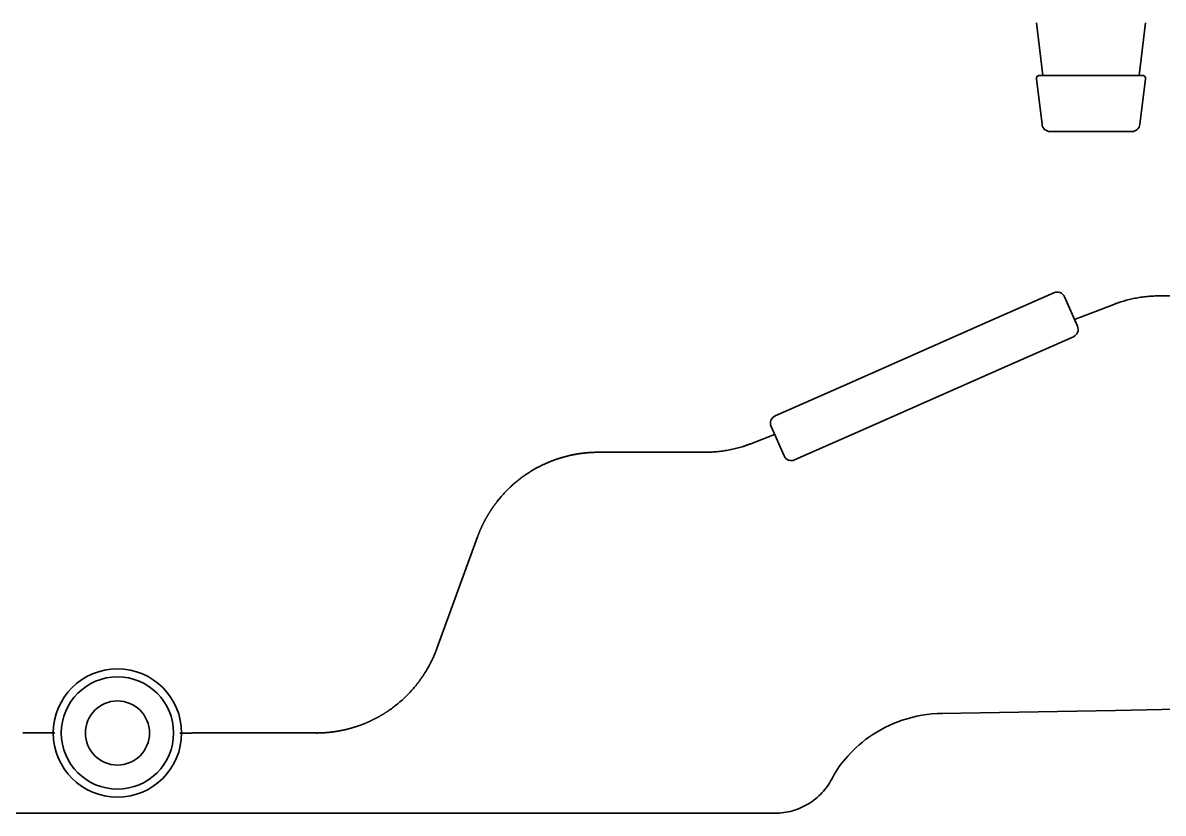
# Model space of a CAD drawing. Extents: x 6327 to 10269, y -393 to 3204.
# Drawn here: x 6891.3 to 6962.4, y 1274.5 to 1323.8 of the extents above; entities that cross this region are included whole.
import ezdxf

# ---------------------------------------------------------------- set-up
doc = ezdxf.new("R2010")
doc.units = 0
doc.header["$LTSCALE"] = 5
doc.layers.add('1', color=7, linetype='CONTINUOUS', true_color=0xffffff)

msp = doc.modelspace()

# ---------------------------------------------------------------- linework, layer by layer
at = {"layer": '1', "color": 7, "linetype": 'Continuous', "lineweight": 35}
for p, q in [((6954.474, 1323.802), (6954.873, 1320.526)), ((6960.873, 1320.526), (6961.271, 1323.802)), ((6954.673, 1320.526), (6961.073, 1320.526)), ((6954.474, 1320.302), (6954.819, 1317.466)), ((6960.926, 1317.466), (6961.271, 1320.302)), ((6955.316, 1317.026), (6957.873, 1317.026)), ((6957.873, 1317.026), (6960.43, 1317.026)), ((6955.562, 1306.972), (6951.446, 1305.153)), ((6956.221, 1306.717), (6957.029, 1304.887)), ((6956.844, 1305.306), (6959.289, 1306.245)), ((6962.156, 1306.776), (6963.48, 1306.776)), ((6942.299, 1301.11), (6951.446, 1305.153)), ((6956.774, 1304.228), (6952.658, 1302.409)), ((6952.658, 1302.409), (6943.512, 1298.366)), ((6938.183, 1299.291), (6942.299, 1301.11)), ((6938.736, 1296.802), (6937.928, 1298.632)), ((6939.396, 1296.547), (6943.512, 1298.366)), ((6936.657, 1297.557), (6938.15, 1298.13)), ((6927.144, 1297.026), (6933.791, 1297.026)), ((6917.089, 1284.79), (6919.626, 1291.762)), ((6959.402, 1280.931), (6948.547, 1280.741)), ((6962.295, 1280.981), (6959.402, 1280.931)), ((6963.62, 1281.004), (6962.295, 1280.981)), ((6963.62, 1281.004), (6962.295, 1280.981)), ((6903.073, 1279.526), (6909.571, 1279.526)), ((6909.571, 1274.526), (6884.775, 1274.526)), ((6919.435, 1274.526), (6916.897, 1274.526)), ((6933.777, 1274.526), (6927.144, 1274.526)), ((6933.777, 1274.526), (6936.631, 1274.526)), ((6937.18, 1274.526), (6936.631, 1274.526)), ((6938.173, 1274.526), (6937.18, 1274.526)), ((6938.173, 1274.526), (6938.174, 1274.526))]:
    msp.add_line(p, q, dxfattribs=at)
for radius in [4, 3.5, 2]:
    msp.add_circle((6897.173, 1279.526), radius, dxfattribs=at)
for centre, radius, start, end in [((6954.673, 1320.326), 0.2, 90, 186.93646), ((6961.073, 1320.326), 0.2, 353.06354, 90), ((6955.316, 1317.526), 0.5, 186.93646, 270), ((6960.43, 1317.526), 0.5, 270, 353.06354), ((6955.764, 1306.514), 0.5, 23.84372, 113.84372), ((6956.572, 1304.685), 0.5, 293.84372, 23.84372), ((6938.385, 1298.834), 0.5, 113.84372, 203.84372), ((6939.194, 1297.005), 0.5, 203.84372, 293.84372)]:
    msp.add_arc(centre, radius, start, end, dxfattribs=at)
for points in [[(6959.289, 1306.245), (6960.673, 1306.776), (6962.156, 1306.776)], [(6933.791, 1297.026), (6935.273, 1297.026), (6936.657, 1297.557)]]:
    msp.add_open_spline(points, degree=2, dxfattribs=at)
for points, knots in [([(6919.627, 1291.762), (6919.632, 1291.776), (6919.642, 1291.803), (6919.657, 1291.845), (6919.673, 1291.886), (6919.689, 1291.926), (6919.705, 1291.967), (6919.721, 1292.007), (6919.737, 1292.047), (6919.754, 1292.087), (6919.77, 1292.127), (6919.787, 1292.166), (6919.804, 1292.205), (6919.821, 1292.244), (6919.838, 1292.283), (6919.856, 1292.321), (6919.873, 1292.359), (6919.891, 1292.397), (6919.908, 1292.435), (6919.926, 1292.472), (6919.944, 1292.51), (6919.962, 1292.547), (6919.981, 1292.583), (6919.999, 1292.62), (6920.017, 1292.656), (6920.036, 1292.692), (6920.055, 1292.728), (6920.073, 1292.763), (6920.092, 1292.798), (6920.111, 1292.833), (6920.13, 1292.868), (6920.149, 1292.902), (6920.168, 1292.937), (6920.188, 1292.971), (6920.207, 1293.005), (6920.226, 1293.038), (6920.246, 1293.071), (6920.265, 1293.104), (6920.285, 1293.137), (6920.305, 1293.17), (6920.324, 1293.202), (6920.344, 1293.234), (6920.364, 1293.266), (6920.384, 1293.298), (6920.404, 1293.329), (6920.424, 1293.36), (6920.444, 1293.391), (6920.464, 1293.422), (6920.484, 1293.452), (6920.504, 1293.482), (6920.524, 1293.512), (6920.544, 1293.542), (6920.564, 1293.571), (6920.585, 1293.6), (6920.605, 1293.629), (6920.625, 1293.658), (6920.645, 1293.686), (6920.666, 1293.714), (6920.686, 1293.742), (6920.706, 1293.77), (6920.727, 1293.797), (6920.747, 1293.825), (6920.767, 1293.852), (6920.788, 1293.878), (6920.808, 1293.905), (6920.828, 1293.931), (6920.848, 1293.957), (6920.922, 1294.05), (6921.05, 1294.207), (6921.239, 1294.422), (6921.433, 1294.627), (6921.631, 1294.823), (6921.833, 1295.009), (6922.038, 1295.185), (6922.245, 1295.352), (6922.455, 1295.51), (6922.62, 1295.625), (6922.739, 1295.704), (6922.809, 1295.75), (6922.881, 1295.795), (6922.952, 1295.84), (6923.024, 1295.883), (6923.096, 1295.926), (6923.168, 1295.968), (6923.241, 1296.009), (6923.314, 1296.049), (6923.388, 1296.089), (6923.462, 1296.127), (6923.536, 1296.165), (6923.61, 1296.202), (6923.685, 1296.238), (6923.76, 1296.274), (6923.835, 1296.308), (6923.911, 1296.342), (6923.987, 1296.375), (6924.063, 1296.407), (6924.139, 1296.439), (6924.216, 1296.469), (6924.293, 1296.499), (6924.37, 1296.528), (6924.447, 1296.556), (6924.524, 1296.583), (6924.602, 1296.61), (6924.68, 1296.635), (6924.758, 1296.66), (6924.836, 1296.684), (6924.914, 1296.707), (6924.993, 1296.73), (6925.071, 1296.751), (6925.15, 1296.772), (6925.229, 1296.792), (6925.308, 1296.811), (6925.387, 1296.829), (6925.466, 1296.847), (6925.546, 1296.863), (6925.625, 1296.879), (6925.705, 1296.894), (6925.784, 1296.909), (6925.864, 1296.922), (6925.944, 1296.935), (6926.024, 1296.946), (6926.104, 1296.957), (6926.183, 1296.968), (6926.263, 1296.977), (6926.343, 1296.986), (6926.424, 1296.993), (6926.504, 1297), (6926.584, 1297.006), (6926.664, 1297.012), (6926.744, 1297.016), (6926.824, 1297.02), (6926.904, 1297.023), (6926.984, 1297.025), (6927.064, 1297.026), (6927.117, 1297.026), (6927.144, 1297.026)], [0, 0, 0, 0, 0.004529, 0.009041, 0.013536, 0.018015, 0.022476, 0.026922, 0.03135, 0.035762, 0.040157, 0.044535, 0.048896, 0.053241, 0.057569, 0.06188, 0.066174, 0.070451, 0.074711, 0.078954, 0.083181, 0.08739, 0.091582, 0.095756, 0.099914, 0.104054, 0.108177, 0.112283, 0.116371, 0.120442, 0.124495, 0.12853, 0.132548, 0.136548, 0.140531, 0.144495, 0.148442, 0.15237, 0.156281, 0.160173, 0.164048, 0.167904, 0.171741, 0.175561, 0.179361, 0.183144, 0.186907, 0.190652, 0.194378, 0.198086, 0.201774, 0.205444, 0.209094, 0.212726, 0.216338, 0.219931, 0.223504, 0.227058, 0.230593, 0.234108, 0.237603, 0.241079, 0.244535, 0.247971, 0.251387, 0.254783, 0.258159, 0.261515, 0.291174, 0.320439, 0.349309, 0.377781, 0.405852, 0.433518, 0.460774, 0.487615, 0.514039, 0.522678, 0.531305, 0.53992, 0.548524, 0.557117, 0.565698, 0.574269, 0.582828, 0.591378, 0.599916, 0.608445, 0.616963, 0.625472, 0.633971, 0.64246, 0.650939, 0.659409, 0.66787, 0.676322, 0.684764, 0.693198, 0.701623, 0.710039, 0.718447, 0.726846, 0.735237, 0.743619, 0.751994, 0.76036, 0.768719, 0.777069, 0.785412, 0.793748, 0.802076, 0.810396, 0.818709, 0.827015, 0.835314, 0.843606, 0.851891, 0.86017, 0.868441, 0.876707, 0.884966, 0.893218, 0.901465, 0.909706, 0.91794, 0.926169, 0.934393, 0.942611, 0.950824, 0.959032, 0.967235, 0.975433, 0.983626, 0.991815, 1, 1, 1, 1]), ([(6909.571, 1279.525), (6909.586, 1279.525), (6909.615, 1279.525), (6909.658, 1279.526), (6909.701, 1279.526), (6909.745, 1279.527), (6909.788, 1279.528), (6909.831, 1279.53), (6909.875, 1279.531), (6909.918, 1279.533), (6909.961, 1279.535), (6910.005, 1279.537), (6910.048, 1279.54), (6910.092, 1279.543), (6910.135, 1279.545), (6910.178, 1279.549), (6910.222, 1279.552), (6910.265, 1279.556), (6910.308, 1279.56), (6910.352, 1279.564), (6910.395, 1279.568), (6910.439, 1279.573), (6910.482, 1279.578), (6910.525, 1279.583), (6910.569, 1279.589), (6910.612, 1279.594), (6910.655, 1279.6), (6910.698, 1279.606), (6910.742, 1279.612), (6910.785, 1279.619), (6910.828, 1279.626), (6910.871, 1279.633), (6910.915, 1279.64), (6910.958, 1279.648), (6911.001, 1279.656), (6911.044, 1279.664), (6911.087, 1279.672), (6911.13, 1279.68), (6911.173, 1279.689), (6911.216, 1279.698), (6911.259, 1279.707), (6911.302, 1279.717), (6911.345, 1279.726), (6911.388, 1279.736), (6911.431, 1279.746), (6911.474, 1279.757), (6911.516, 1279.768), (6911.559, 1279.778), (6911.602, 1279.79), (6911.645, 1279.801), (6911.687, 1279.813), (6911.73, 1279.824), (6911.772, 1279.836), (6911.815, 1279.849), (6911.857, 1279.861), (6911.9, 1279.874), (6911.942, 1279.887), (6911.984, 1279.9), (6912.027, 1279.914), (6912.069, 1279.928), (6912.111, 1279.942), (6912.153, 1279.956), (6912.195, 1279.97), (6912.237, 1279.985), (6912.279, 1280), (6912.321, 1280.015), (6912.363, 1280.031), (6912.405, 1280.046), (6912.446, 1280.062), (6912.488, 1280.078), (6912.529, 1280.095), (6912.571, 1280.111), (6912.612, 1280.128), (6912.654, 1280.145), (6912.695, 1280.163), (6912.736, 1280.18), (6912.777, 1280.198), (6912.818, 1280.216), (6912.859, 1280.235), (6912.9, 1280.253), (6912.941, 1280.272), (6912.982, 1280.291), (6913.022, 1280.31), (6913.063, 1280.33), (6913.103, 1280.349), (6913.144, 1280.369), (6913.184, 1280.39), (6913.224, 1280.41), (6913.265, 1280.431), (6913.305, 1280.452), (6913.345, 1280.473), (6913.384, 1280.494), (6913.424, 1280.516), (6913.464, 1280.538), (6913.503, 1280.56), (6913.543, 1280.582), (6913.582, 1280.605), (6913.622, 1280.628), (6913.661, 1280.651), (6913.7, 1280.674), (6913.739, 1280.698), (6913.778, 1280.722), (6913.816, 1280.746), (6913.855, 1280.77), (6913.893, 1280.794), (6913.932, 1280.819), (6913.97, 1280.844), (6914.008, 1280.869), (6914.126, 1280.948), (6914.321, 1281.086), (6914.59, 1281.294), (6914.854, 1281.517), (6915.113, 1281.756), (6915.366, 1282.011), (6915.612, 1282.282), (6915.783, 1282.488), (6915.885, 1282.618), (6915.923, 1282.668), (6915.962, 1282.719), (6916, 1282.77), (6916.039, 1282.823), (6916.077, 1282.876), (6916.115, 1282.93), (6916.153, 1282.985), (6916.192, 1283.041), (6916.23, 1283.097), (6916.267, 1283.155), (6916.305, 1283.213), (6916.343, 1283.272), (6916.38, 1283.332), (6916.417, 1283.393), (6916.454, 1283.455), (6916.491, 1283.518), (6916.528, 1283.581), (6916.564, 1283.645), (6916.6, 1283.71), (6916.636, 1283.776), (6916.671, 1283.843), (6916.706, 1283.911), (6916.74, 1283.98), (6916.774, 1284.049), (6916.808, 1284.119), (6916.842, 1284.19), (6916.874, 1284.262), (6916.907, 1284.335), (6916.939, 1284.409), (6916.97, 1284.483), (6917.001, 1284.559), (6917.031, 1284.635), (6917.06, 1284.712), (6917.079, 1284.764), (6917.089, 1284.79)], [0, 0, 0, 0, 0.004433, 0.008867, 0.013303, 0.01774, 0.022178, 0.026617, 0.031058, 0.035501, 0.039945, 0.04439, 0.048837, 0.053286, 0.057736, 0.062188, 0.066641, 0.071097, 0.075553, 0.080012, 0.084472, 0.088934, 0.093398, 0.097863, 0.10233, 0.1068, 0.111271, 0.115743, 0.120218, 0.124695, 0.129174, 0.133654, 0.138137, 0.142621, 0.147108, 0.151597, 0.156087, 0.16058, 0.165075, 0.169572, 0.174071, 0.178572, 0.183076, 0.187582, 0.192089, 0.196599, 0.201112, 0.205626, 0.210143, 0.214662, 0.219183, 0.223707, 0.228233, 0.232761, 0.237292, 0.241825, 0.246361, 0.250898, 0.255439, 0.259982, 0.264527, 0.269075, 0.273625, 0.278178, 0.282733, 0.287291, 0.291851, 0.296414, 0.30098, 0.305548, 0.310119, 0.314692, 0.319268, 0.323847, 0.328429, 0.333013, 0.3376, 0.34219, 0.346782, 0.351378, 0.355976, 0.360577, 0.365181, 0.369788, 0.374397, 0.37901, 0.383625, 0.388244, 0.392866, 0.39749, 0.402118, 0.406748, 0.411382, 0.416019, 0.420659, 0.425302, 0.429949, 0.434598, 0.439251, 0.443907, 0.448567, 0.453229, 0.457896, 0.462565, 0.467238, 0.471915, 0.476594, 0.481278, 0.485965, 0.519989, 0.554711, 0.590124, 0.626216, 0.662979, 0.700405, 0.738488, 0.744857, 0.751297, 0.757805, 0.764382, 0.771028, 0.777742, 0.784523, 0.791371, 0.798286, 0.805267, 0.812313, 0.819424, 0.8266, 0.833839, 0.841143, 0.84851, 0.855939, 0.863431, 0.870985, 0.8786, 0.886276, 0.894014, 0.901811, 0.909669, 0.917586, 0.925563, 0.933599, 0.941695, 0.949848, 0.958061, 0.966332, 0.974662, 0.983049, 0.991496, 1, 1, 1, 1]), ([(6941.685, 1276.611), (6941.91, 1277.061), (6942.524, 1277.974), (6944.025, 1279.393), (6946.129, 1280.463), (6947.725, 1280.731), (6948.603, 1280.749)], [0, 0, 0, 0, 0.20945, 0.446991, 0.713699, 1, 1, 1, 1]), ([(6893.273, 1279.526), (6893.273, 1279.526), (6893.273, 1279.526), (6893.272, 1279.526), (6893.27, 1279.526), (6893.266, 1279.526), (6893.257, 1279.526), (6893.238, 1279.526), (6893.206, 1279.526), (6893.178, 1279.526), (6893.167, 1279.526), (6893.151, 1279.526), (6893.145, 1279.526), (6893.133, 1279.526), (6893.127, 1279.526), (6893.071, 1279.526), (6893.009, 1279.526), (6892.901, 1279.526), (6892.862, 1279.526), (6892.799, 1279.526), (6892.777, 1279.526), (6892.733, 1279.526), (6892.711, 1279.526), (6892.595, 1279.526), (6892.495, 1279.526), (6892.359, 1279.526), (6892.331, 1279.526), (6892.274, 1279.526), (6892.246, 1279.526), (6892.159, 1279.526), (6892.041, 1279.526), (6891.919, 1279.526), (6891.825, 1279.526), (6891.793, 1279.526), (6891.73, 1279.526), (6891.698, 1279.526), (6891.536, 1279.526), (6891.405, 1279.526), (6891.273, 1279.526)], [0, 0, 0, 0, 0.015546, 0.015546, 0.031172, 0.062424, 0.062424, 0.124929, 0.187434, 0.187434, 0.218687, 0.218687, 0.234313, 0.234313, 0.249939, 0.249939, 0.37495, 0.37495, 0.437455, 0.437455, 0.468707, 0.468707, 0.49996, 0.49996, 0.62497, 0.62497, 0.656222, 0.656222, 0.687475, 0.687475, 0.74998, 0.812485, 0.812485, 0.843737, 0.843737, 0.87499, 0.87499, 1, 1, 1, 1]), ([(6903.073, 1279.526), (6902.942, 1279.527), (6902.811, 1279.528), (6902.554, 1279.528), (6902.428, 1279.528), (6902.187, 1279.528), (6902.071, 1279.528), (6901.853, 1279.526), (6901.751, 1279.525), (6901.566, 1279.523), (6901.483, 1279.522), (6901.337, 1279.519), (6901.275, 1279.517), (6901.175, 1279.514), (6901.137, 1279.512), (6901.086, 1279.508), (6901.073, 1279.505), (6901.073, 1279.503)], [0, 0, 0, 0, 0.125, 0.125, 0.25, 0.25, 0.375, 0.375, 0.5, 0.5, 0.625, 0.625, 0.75, 0.75, 0.875, 0.875, 1, 1, 1, 1]), ([(6941.726, 1276.687), (6941.642, 1276.525), (6941.547, 1276.369), (6941.337, 1276.071), (6941.222, 1275.929), (6940.973, 1275.663), (6940.84, 1275.538), (6940.557, 1275.308), (6940.408, 1275.203), (6940.096, 1275.014), (6939.934, 1274.93), (6939.6, 1274.785), (6939.428, 1274.723), (6939.077, 1274.625), (6938.898, 1274.588), (6938.537, 1274.539), (6938.355, 1274.526), (6938.173, 1274.526)], [0, 0, 0, 0, 0.125, 0.125, 0.25, 0.25, 0.375, 0.375, 0.5, 0.5, 0.625, 0.625, 0.75, 0.75, 0.875, 0.875, 1, 1, 1, 1]), ([(6916.897, 1274.526), (6916.821, 1274.526), (6916.745, 1274.526), (6916.592, 1274.526), (6916.516, 1274.526), (6916.287, 1274.526), (6916.134, 1274.526), (6915.677, 1274.526), (6915.371, 1274.526), (6914.761, 1274.526), (6914.456, 1274.526), (6913.845, 1274.526), (6913.54, 1274.526), (6912.624, 1274.526), (6912.013, 1274.526), (6910.792, 1274.526), (6910.182, 1274.526), (6909.571, 1274.526)], [0, 0, 0, 0, 0.03125, 0.03125, 0.0625, 0.0625, 0.125, 0.125, 0.25, 0.25, 0.375, 0.375, 0.5, 0.5, 0.75, 0.75, 1, 1, 1, 1]), ([(6927.144, 1274.526), (6926.502, 1274.526), (6925.859, 1274.526), (6924.574, 1274.526), (6923.931, 1274.526), (6922.968, 1274.526), (6922.647, 1274.526), (6922.004, 1274.526), (6921.683, 1274.526), (6921.04, 1274.526), (6920.719, 1274.526), (6920.238, 1274.526), (6920.077, 1274.526), (6919.756, 1274.526), (6919.595, 1274.526), (6919.435, 1274.526)], [0, 0, 0, 0, 0.25, 0.25, 0.5, 0.5, 0.625, 0.625, 0.75, 0.75, 0.875, 0.875, 0.9375, 0.9375, 1, 1, 1, 1])]:
    msp.add_open_spline(points, degree=3, knots=knots, dxfattribs=at)

doc.saveas('drawing.dxf')
